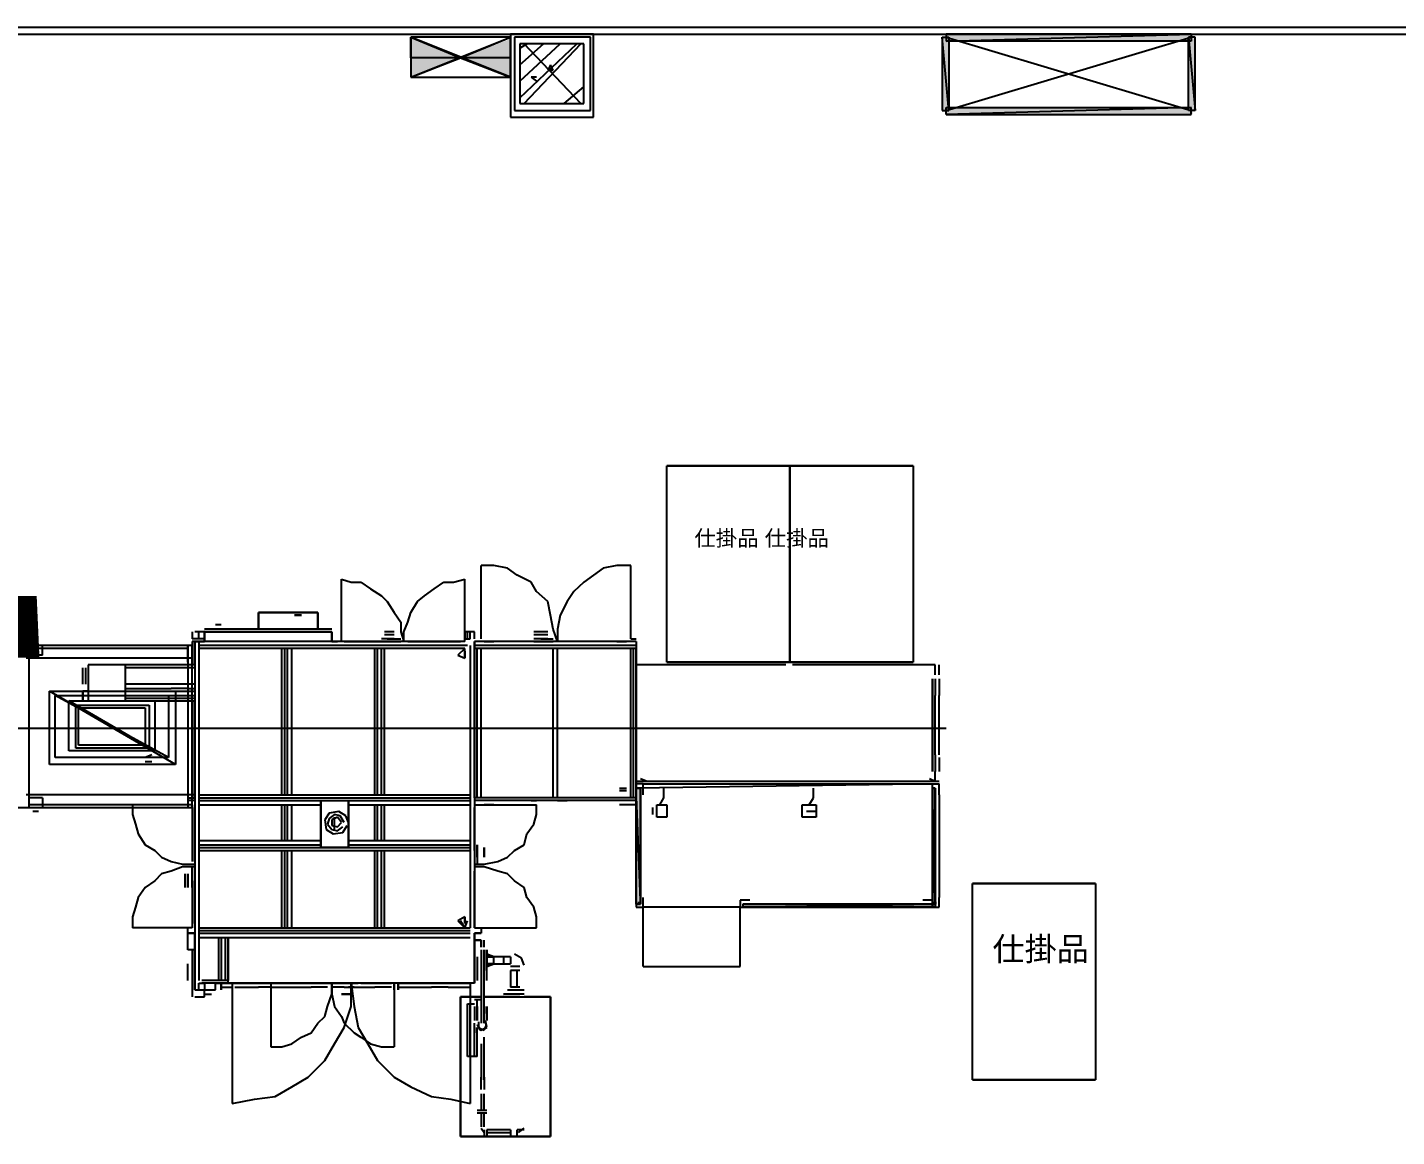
# Model space of a CAD drawing. Header units: millimetres. Extents: x 5 to 415, y 48 to 251.
# Drawn here: x 335 to 352.45, y 136.19 to 150.34 of the extents above; entities that cross this region are included whole.
import ezdxf

# ---------------------------------------------------------------- set-up
doc = ezdxf.new("R2010")
doc.units = ezdxf.units.MM
for name, color, linetype in [('H', 7, 'Continuous'), ('P', 7, 'Continuous'), ('T', 7, 'Continuous')]:
    doc.layers.add(name, color=color, linetype=linetype)

msp = doc.modelspace()

# ---------------------------------------------------------------- hatches: boundary and pattern name
at = {"layer": 'H', "linetype": 'Continuous'}
for points in [[(339.901, 149.684), (339.901, 150.195), (340.536, 149.948), (339.901, 149.684)], [(341.171, 149.684), (340.536, 149.948), (341.171, 150.195), (341.171, 149.684)], [(346.675, 149.26), (346.675, 150.195), (346.745, 150.195), (346.745, 149.26), (346.675, 149.26)], [(346.71, 150.16), (346.71, 150.248), (349.85, 150.248), (349.85, 150.16), (346.71, 150.16)], [(349.797, 149.26), (349.797, 150.195), (349.885, 150.195), (349.885, 149.26), (349.797, 149.26)], [(346.71, 149.225), (346.71, 149.313), (349.85, 149.313), (349.85, 149.225), (346.71, 149.225)], [(342.777, 139.188), (342.777, 140.635), (342.812, 140.635), (342.812, 139.188), (342.777, 139.188)], [(346.534, 139.188), (346.534, 140.635), (346.587, 140.635), (346.587, 139.188), (346.534, 139.188)], [(342.777, 139.153), (342.777, 139.188), (342.812, 139.188), (342.812, 139.153), (342.777, 139.153)], [(344.135, 139.1), (344.135, 139.153), (346.587, 139.153), (346.587, 139.1), (344.135, 139.1)], [(346.534, 139.153), (346.534, 139.188), (346.587, 139.188), (346.587, 139.153), (346.534, 139.153)]]:
    msp.add_hatch(color=256, dxfattribs=at).paths.add_polyline_path(points)

# ---------------------------------------------------------------- linework, layer by layer
at = {"layer": 'P'}
for points in [[(367.4, 150.336), (328.507, 150.336)], [(328.507, 150.248), (367.4, 150.248)], [(339.884, 150.213), (340.519, 149.948)], [(339.884, 149.948), (339.884, 150.213)], [(341.154, 150.213), (339.884, 150.213)], [(339.884, 150.213), (339.884, 149.701)], [(339.884, 149.701), (341.154, 150.213)], [(341.154, 149.701), (339.884, 150.213)], [(340.519, 149.948), (341.154, 150.213)], [(341.154, 150.248), (341.154, 149.19)], [(342.212, 150.248), (341.154, 150.248)], [(341.154, 150.213), (341.154, 149.948)], [(341.154, 149.701), (341.154, 150.213)], [(341.207, 150.213), (341.207, 149.278)], [(342.177, 150.213), (341.207, 150.213)], [(341.277, 150.072), (341.365, 150.125)], [(341.277, 149.86), (341.577, 150.125)], [(341.277, 149.648), (341.789, 150.125)], [(341.277, 149.437), (342, 150.125)], [(342.089, 150.125), (341.277, 150.125)], [(341.277, 150.125), (341.277, 149.366)], [(342.053, 149.366), (341.33, 150.125)], [(341.33, 149.366), (342.053, 150.125)], [(342.089, 149.366), (342.089, 150.125)], [(342.177, 149.278), (342.177, 150.213)], [(342.212, 149.19), (342.212, 150.248)], [(346.745, 149.278), (346.657, 150.213)], [(346.657, 150.213), (346.657, 149.278)], [(346.745, 149.278), (346.657, 150.213)], [(346.657, 150.213), (346.745, 150.213)], [(346.71, 150.248), (346.71, 150.16)], [(346.71, 150.16), (349.832, 150.248)], [(349.832, 150.248), (346.71, 150.248)], [(346.71, 150.16), (349.832, 150.248)], [(346.71, 150.213), (349.832, 149.278)], [(346.71, 149.278), (349.832, 150.213)], [(349.832, 150.16), (346.71, 150.16)], [(346.745, 150.213), (346.745, 149.278)], [(349.885, 150.213), (349.797, 150.213)], [(349.797, 150.213), (349.885, 149.278)], [(349.797, 150.213), (349.885, 149.278)], [(349.797, 149.278), (349.797, 150.213)], [(349.832, 150.248), (349.832, 150.16)], [(349.885, 149.278), (349.885, 150.213)], [(340.519, 149.948), (339.884, 149.948)], [(340.519, 149.948), (339.884, 149.948)], [(339.884, 149.948), (339.884, 149.701)], [(339.884, 149.701), (340.519, 149.948)], [(341.154, 149.948), (340.519, 149.948)], [(341.154, 149.948), (340.519, 149.948)], [(340.519, 149.948), (341.154, 149.701)], [(341.154, 149.701), (341.154, 149.948)], [(341.665, 149.86), (341.63, 149.789)], [(341.63, 149.789), (341.701, 149.789)], [(341.701, 149.789), (341.665, 149.86)], [(339.884, 149.701), (341.154, 149.701)], [(341.489, 149.701), (341.418, 149.701)], [(341.418, 149.701), (341.489, 149.648)], [(341.842, 149.366), (342.089, 149.578)], [(341.207, 149.278), (342.177, 149.278)], [(341.277, 149.366), (342.089, 149.366)], [(346.657, 149.278), (346.745, 149.278)], [(349.832, 149.313), (346.71, 149.225)], [(349.832, 149.313), (346.71, 149.225)], [(346.71, 149.225), (346.71, 149.313)], [(346.71, 149.313), (349.832, 149.313)], [(349.885, 149.278), (349.797, 149.278)], [(349.832, 149.225), (349.832, 149.313)], [(341.154, 149.19), (342.212, 149.19)], [(346.71, 149.225), (349.832, 149.225)], [(344.717, 144.745), (343.147, 144.745)], [(343.147, 142.24), (343.147, 144.745)], [(343.147, 144.745), (344.717, 144.745)], [(344.717, 144.745), (344.717, 142.24)], [(346.287, 144.745), (344.717, 144.745)], [(344.717, 142.24), (344.717, 144.745)], [(344.717, 144.745), (346.287, 144.745)], [(346.287, 144.745), (346.287, 142.24)], [(340.783, 142.54), (340.783, 143.475)], [(340.942, 143.475), (340.783, 143.475)], [(341.118, 143.439), (340.942, 143.475)], [(342.512, 143.475), (342.336, 143.439)], [(342.688, 143.475), (342.512, 143.475)], [(342.688, 142.54), (342.688, 143.475)], [(339.002, 142.505), (339.002, 143.298)], [(339.002, 143.298), (339.125, 143.263)], [(340.431, 143.263), (340.572, 143.298)], [(340.572, 142.505), (340.572, 143.298)], [(341.242, 143.351), (341.118, 143.439)], [(341.418, 143.263), (341.242, 143.351)], [(342.212, 143.351), (342.089, 143.263)], [(342.336, 143.439), (342.212, 143.351)], [(339.125, 143.263), (339.249, 143.263)], [(339.249, 143.263), (339.372, 143.175)], [(339.372, 143.175), (339.513, 143.087)], [(340.06, 143.087), (340.184, 143.175)], [(340.184, 143.175), (340.307, 143.263)], [(340.307, 143.263), (340.431, 143.263)], [(341.489, 143.14), (341.418, 143.263)], [(341.63, 143.016), (341.489, 143.14)], [(341.965, 143.14), (341.877, 143.016)], [(342.089, 143.263), (341.965, 143.14)], [(339.513, 143.087), (339.584, 143.016)], [(339.584, 143.016), (339.672, 142.875)], [(339.884, 142.875), (339.972, 143.016)], [(339.972, 143.016), (340.06, 143.087)], [(341.665, 142.84), (341.63, 143.016)], [(341.877, 143.016), (341.789, 142.84)], [(337.943, 142.875), (337.943, 142.663)], [(338.702, 142.875), (337.943, 142.875)], [(337.943, 142.875), (338.702, 142.875)], [(337.943, 142.663), (337.943, 142.875)], [(338.155, 142.875), (338.067, 142.875)], [(338.067, 142.875), (338.155, 142.875)], [(338.49, 142.875), (338.402, 142.875)], [(338.49, 142.84), (338.402, 142.84)], [(338.402, 142.84), (338.49, 142.84)], [(338.49, 142.84), (338.402, 142.84)], [(338.49, 142.84), (338.402, 142.84)], [(338.578, 142.875), (338.49, 142.875)], [(338.49, 142.875), (338.578, 142.875)], [(338.702, 142.663), (338.702, 142.875)], [(338.702, 142.875), (338.702, 142.663)], [(339.672, 142.875), (339.76, 142.752)], [(339.848, 142.752), (339.884, 142.875)], [(341.701, 142.663), (341.665, 142.84)], [(341.789, 142.84), (341.753, 142.663)], [(337.097, 142.628), (337.097, 142.54)], [(337.256, 142.628), (337.132, 142.628)], [(337.185, 142.54), (337.185, 142.628)], [(337.185, 142.54), (337.185, 142.628)], [(338.878, 142.663), (337.256, 142.663)], [(337.256, 142.663), (338.878, 142.663)], [(337.256, 142.505), (337.256, 142.628)], [(337.256, 142.628), (338.878, 142.628)], [(337.256, 142.628), (337.256, 142.505)], [(337.256, 142.505), (337.256, 142.628)], [(337.256, 142.628), (338.878, 142.628)], [(337.308, 142.663), (338.032, 142.663)], [(337.308, 142.663), (338.032, 142.663)], [(337.467, 142.716), (337.397, 142.716)], [(337.432, 142.663), (337.943, 142.663)], [(337.943, 142.663), (337.432, 142.663)], [(338.102, 142.663), (338.79, 142.663)], [(338.102, 142.663), (338.79, 142.663)], [(338.878, 142.505), (338.878, 142.628)], [(338.878, 142.505), (338.878, 142.628)], [(338.878, 142.628), (338.878, 142.505)], [(339.672, 142.628), (339.549, 142.628)], [(339.76, 142.752), (339.76, 142.628)], [(339.76, 142.628), (339.796, 142.505)], [(339.796, 142.628), (339.848, 142.752)], [(339.796, 142.505), (339.796, 142.628)], [(340.695, 142.628), (340.572, 142.628)], [(340.572, 142.628), (340.572, 142.54)], [(340.607, 142.54), (340.607, 142.628)], [(340.642, 142.54), (340.642, 142.628)], [(340.695, 142.54), (340.695, 142.628)], [(341.63, 142.628), (341.454, 142.628)], [(341.753, 142.505), (341.701, 142.663)], [(341.753, 142.663), (341.753, 142.505)], [(337.097, 142.452), (330.906, 142.452)], [(335.015, 142.452), (335.015, 140.388)], [(335.139, 142.452), (335.068, 142.452)], [(335.139, 142.452), (335.068, 142.452)], [(335.192, 142.328), (335.192, 142.452)], [(337.044, 142.452), (337.044, 140.388)], [(337.044, 142.24), (337.044, 142.452)], [(337.185, 142.54), (337.097, 142.54)], [(337.097, 142.505), (337.097, 142.205)], [(337.256, 142.505), (337.097, 142.505)], [(337.256, 142.505), (337.097, 142.505)], [(337.097, 140.388), (337.097, 142.452)], [(337.132, 142.505), (337.132, 138.183)], [(337.132, 142.505), (337.132, 138.183)], [(337.132, 142.505), (337.132, 138.183)], [(337.132, 142.505), (337.132, 138.183)], [(337.132, 142.505), (337.132, 138.183)], [(337.132, 142.505), (337.256, 142.505)], [(337.132, 142.205), (337.132, 142.505)], [(337.132, 142.505), (337.256, 142.505)], [(337.132, 142.505), (337.132, 142.205)], [(337.256, 142.54), (337.185, 142.54)], [(340.572, 142.505), (337.185, 142.505)], [(337.185, 142.505), (337.185, 138.183)], [(337.185, 142.505), (337.185, 138.183)], [(337.185, 142.505), (337.185, 138.183)], [(340.572, 142.452), (337.185, 142.452)], [(340.572, 142.452), (337.185, 142.452)], [(340.607, 142.452), (337.185, 142.452)], [(340.607, 142.452), (337.185, 142.452)], [(340.607, 142.452), (337.185, 142.452)], [(340.607, 142.452), (337.185, 142.452)], [(338.878, 142.505), (337.256, 142.505)], [(338.878, 142.505), (338.949, 142.505)], [(338.949, 142.505), (338.878, 142.505)], [(338.949, 142.505), (338.878, 142.505)], [(339.584, 142.505), (339.002, 142.505)], [(339.037, 142.505), (339.584, 142.505)], [(339.584, 142.505), (339.037, 142.505)], [(339.584, 142.54), (339.513, 142.54)], [(339.584, 142.54), (339.513, 142.54)], [(339.584, 142.505), (339.513, 142.505)], [(339.513, 142.505), (339.584, 142.505)], [(339.549, 142.593), (339.672, 142.593)], [(339.549, 142.593), (339.672, 142.593)], [(339.549, 142.593), (339.672, 142.593)], [(339.672, 142.54), (339.584, 142.54)], [(339.584, 142.54), (339.672, 142.54)], [(339.584, 142.505), (339.76, 142.505)], [(339.584, 142.505), (339.76, 142.505)], [(339.637, 142.54), (339.76, 142.54)], [(339.848, 142.505), (340.519, 142.505)], [(340.572, 142.505), (339.848, 142.505)], [(340.519, 142.505), (339.848, 142.505)], [(340.572, 142.54), (340.642, 142.54)], [(340.642, 142.452), (340.642, 138.853)], [(340.642, 142.452), (340.642, 138.853)], [(340.642, 142.452), (340.642, 138.853)], [(340.695, 142.505), (340.695, 142.293)], [(342.759, 142.505), (340.695, 142.505)], [(340.695, 142.293), (340.695, 142.505)], [(340.695, 142.452), (340.695, 138.853)], [(342.759, 142.452), (340.695, 142.452)], [(342.759, 142.452), (340.695, 142.452)], [(342.759, 142.452), (340.695, 142.452)], [(342.759, 142.452), (340.695, 142.452)], [(340.819, 142.505), (340.942, 142.505)], [(341.454, 142.593), (341.63, 142.593)], [(341.542, 142.54), (341.454, 142.54)], [(341.542, 142.54), (341.454, 142.54)], [(341.454, 142.505), (341.542, 142.505)], [(341.542, 142.505), (341.454, 142.505)], [(341.489, 142.593), (341.63, 142.593)], [(341.489, 142.593), (341.63, 142.593)], [(341.542, 142.54), (341.63, 142.54)], [(341.63, 142.54), (341.542, 142.54)], [(341.542, 142.505), (341.701, 142.505)], [(341.701, 142.505), (341.542, 142.505)], [(341.577, 142.54), (341.701, 142.54)], [(342.512, 142.505), (342.635, 142.505)], [(342.688, 142.54), (342.759, 142.54)], [(342.759, 142.505), (342.759, 142.416)], [(337.097, 142.293), (334.98, 142.293)], [(337.044, 142.416), (335.015, 142.416)], [(335.192, 142.328), (335.015, 142.328)], [(340.572, 142.416), (337.185, 142.416)], [(338.243, 140.547), (338.243, 142.416)], [(338.279, 140.547), (338.279, 142.416)], [(338.279, 140.547), (338.279, 142.416)], [(338.279, 140.547), (338.279, 142.416)], [(338.279, 140.547), (338.279, 142.416)], [(338.279, 140.547), (338.279, 142.416)], [(338.279, 140.547), (338.279, 142.416)], [(338.314, 140.547), (338.314, 142.416)], [(338.314, 140.547), (338.314, 142.416)], [(338.367, 140.547), (338.367, 142.416)], [(338.367, 140.547), (338.367, 142.416)], [(338.367, 140.547), (338.367, 142.416)], [(338.367, 140.547), (338.367, 142.416)], [(338.367, 140.547), (338.367, 142.416)], [(339.425, 140.547), (339.425, 142.416)], [(339.46, 140.547), (339.46, 142.416)], [(339.46, 140.547), (339.46, 142.416)], [(339.46, 140.547), (339.46, 142.416)], [(339.46, 140.547), (339.46, 142.416)], [(339.46, 140.547), (339.46, 142.416)], [(339.46, 140.547), (339.46, 142.416)], [(339.513, 140.547), (339.513, 142.416)], [(339.549, 140.547), (339.549, 142.416)], [(339.549, 140.547), (339.549, 142.416)], [(339.549, 140.547), (339.549, 142.416)], [(339.549, 140.547), (339.549, 142.416)], [(339.549, 140.547), (339.549, 142.416)], [(339.549, 140.547), (339.549, 142.416)], [(340.572, 142.416), (340.483, 142.328)], [(340.483, 142.328), (340.572, 142.293)], [(340.572, 142.293), (340.572, 142.416)], [(340.572, 142.293), (340.572, 142.416)], [(340.572, 142.293), (340.572, 142.416)], [(340.572, 142.293), (340.572, 142.381)], [(340.572, 142.381), (340.572, 142.293)], [(340.572, 142.293), (340.572, 142.381)], [(340.572, 142.381), (340.572, 142.293)], [(340.642, 142.416), (340.642, 138.853)], [(340.642, 142.416), (340.642, 138.853)], [(340.695, 142.416), (340.695, 138.853)], [(340.695, 142.416), (340.695, 138.853)], [(342.759, 142.416), (340.695, 142.416)], [(340.695, 140.511), (340.695, 142.416)], [(340.73, 140.511), (340.73, 142.416)], [(340.73, 140.511), (340.73, 142.416)], [(340.73, 140.511), (340.73, 142.416)], [(340.73, 140.511), (340.73, 142.416)], [(340.783, 140.511), (340.783, 142.416)], [(341.701, 140.511), (341.701, 142.416)], [(341.701, 140.511), (341.701, 142.416)], [(341.701, 140.511), (341.701, 142.416)], [(341.753, 140.511), (341.753, 142.416)], [(341.753, 140.511), (341.753, 142.416)], [(341.753, 140.511), (341.753, 142.416)], [(342.688, 140.511), (342.688, 142.416)], [(342.724, 140.511), (342.724, 142.416)], [(342.724, 140.511), (342.724, 142.416)], [(342.724, 140.511), (342.724, 142.416)], [(342.724, 140.511), (342.724, 142.416)], [(342.759, 142.416), (342.759, 140.511)], [(342.759, 140.511), (342.759, 142.416)], [(335.703, 141.958), (335.703, 142.169)], [(335.739, 142.169), (335.739, 141.958)], [(336.25, 142.205), (335.774, 142.205)], [(335.774, 142.205), (335.774, 141.746)], [(336.25, 142.205), (335.774, 142.205)], [(335.774, 142.205), (335.774, 141.746)], [(336.25, 141.746), (336.25, 142.205)], [(337.132, 142.205), (336.25, 142.205)], [(336.25, 141.746), (336.25, 142.205)], [(337.132, 142.169), (336.25, 142.169)], [(340.695, 142.117), (340.695, 141.605)], [(340.695, 141.605), (340.695, 142.117)], [(344.664, 142.205), (342.759, 142.205)], [(342.759, 142.081), (342.759, 142.205)], [(343.147, 142.24), (344.717, 142.24)], [(344.717, 142.24), (343.147, 142.24)], [(344.717, 142.24), (346.287, 142.24)], [(346.287, 142.24), (344.717, 142.24)], [(346.569, 142.205), (344.752, 142.205)], [(346.569, 142.081), (346.569, 142.205)], [(346.569, 142.117), (346.569, 142.205)], [(346.622, 142.081), (346.622, 142.205)], [(336.832, 141.958), (336.25, 141.958)], [(337.132, 141.958), (336.25, 141.958)], [(336.25, 141.905), (336.832, 141.905)], [(337.044, 141.958), (336.832, 141.958)], [(337.044, 141.905), (336.832, 141.905)], [(337.044, 141.905), (336.832, 141.905)], [(337.132, 141.958), (337.044, 141.958)], [(337.044, 141.905), (337.132, 141.905)], [(342.759, 142.028), (342.759, 141.817)], [(346.534, 142.028), (346.534, 140.847)], [(346.534, 140.847), (346.534, 142.028)], [(346.534, 142.028), (346.534, 140.847)], [(346.534, 141.958), (346.534, 140.935)], [(346.569, 142.028), (346.569, 141.905)], [(346.569, 142.028), (346.569, 141.958)], [(346.569, 141.905), (346.569, 141.817)], [(346.622, 142.028), (346.622, 141.817)], [(335.28, 140.935), (335.28, 141.87)], [(335.28, 141.87), (336.885, 141.87)], [(336.885, 140.935), (335.28, 141.87)], [(335.351, 141.023), (335.351, 141.817)], [(335.351, 141.817), (336.797, 141.817)], [(336.797, 141.023), (335.351, 141.817)], [(335.527, 141.111), (335.527, 141.746)], [(335.527, 141.746), (336.621, 141.746)], [(336.621, 141.111), (335.527, 141.746)], [(335.703, 141.87), (335.703, 141.746)], [(335.703, 141.746), (335.703, 141.87)], [(335.774, 141.87), (335.703, 141.87)], [(335.703, 141.87), (335.774, 141.87)], [(336.25, 141.87), (337.132, 141.87)], [(336.25, 141.87), (337.132, 141.87)], [(336.25, 141.87), (337.132, 141.87)], [(336.25, 141.87), (337.132, 141.87)], [(336.25, 141.87), (337.132, 141.87)], [(336.25, 141.87), (337.132, 141.87)], [(336.25, 141.817), (337.132, 141.817)], [(336.25, 141.817), (337.132, 141.817)], [(336.25, 141.817), (337.132, 141.817)], [(336.25, 141.817), (337.132, 141.817)], [(336.25, 141.781), (337.132, 141.781)], [(336.25, 141.746), (337.132, 141.746)], [(336.25, 141.746), (337.132, 141.746)], [(336.621, 141.746), (336.621, 141.111)], [(336.797, 141.817), (336.797, 141.023)], [(336.885, 141.87), (336.885, 140.935)], [(337.097, 141.746), (337.097, 140.511)], [(337.132, 140.511), (337.132, 141.746)], [(337.132, 141.746), (337.132, 140.511)], [(340.695, 141.058), (340.695, 141.87)], [(340.695, 141.058), (340.695, 141.781)], [(342.759, 141.817), (342.759, 141.534)], [(346.569, 141.058), (346.569, 141.817)], [(346.569, 141.058), (346.569, 141.817)], [(346.569, 141.058), (346.569, 141.817)], [(346.569, 141.058), (346.569, 141.817)], [(346.622, 141.058), (346.622, 141.817)], [(335.615, 141.146), (335.615, 141.693)], [(335.615, 141.693), (336.55, 141.693)], [(336.55, 141.146), (335.615, 141.693)], [(335.65, 141.182), (335.65, 141.658)], [(335.65, 141.658), (336.497, 141.658)], [(336.497, 141.182), (335.65, 141.658)], [(336.497, 141.658), (336.497, 141.182)], [(336.55, 141.693), (336.55, 141.146)], [(340.695, 141.058), (340.695, 141.693)], [(340.695, 141.111), (340.695, 141.658)], [(340.695, 141.146), (340.695, 141.605)], [(346.71, 141.393), (296.827, 141.393)], [(342.759, 141.446), (342.759, 141.534)], [(342.759, 141.446), (342.759, 141.058)], [(336.621, 141.111), (335.527, 141.111)], [(336.621, 141.111), (335.562, 141.111)], [(336.55, 141.146), (335.615, 141.146)], [(336.497, 141.182), (335.65, 141.182)], [(336.585, 141.058), (336.497, 141.023)], [(340.695, 141.146), (340.695, 141.058)], [(340.695, 141.058), (340.695, 141.146)], [(346.569, 141.058), (346.569, 140.97)], [(336.885, 140.935), (335.28, 140.935)], [(336.797, 141.023), (335.351, 141.023)], [(336.585, 140.97), (336.497, 140.97)], [(342.759, 141.023), (342.759, 140.847)], [(346.569, 140.97), (346.569, 140.847)], [(346.622, 141.023), (346.622, 140.847)], [(342.759, 140.723), (344.629, 140.723)], [(342.847, 140.688), (342.759, 140.688)], [(342.759, 140.688), (342.759, 140.547)], [(346.622, 140.688), (342.759, 140.635)], [(342.812, 140.758), (342.9, 140.723)], [(342.847, 140.688), (346.622, 140.688)], [(342.847, 140.547), (342.847, 140.688)], [(344.629, 140.723), (346.622, 140.723)], [(346.498, 140.758), (346.569, 140.723)], [(346.534, 140.547), (346.534, 140.688)], [(346.569, 140.723), (346.569, 140.847)], [(346.569, 140.723), (346.569, 140.847)], [(346.622, 140.547), (346.622, 140.688)], [(337.132, 140.547), (334.98, 140.547)], [(335.192, 140.511), (335.015, 140.511)], [(335.192, 140.511), (335.192, 140.388)], [(337.044, 140.511), (337.132, 140.511)], [(337.185, 140.547), (340.642, 140.547)], [(337.185, 140.511), (340.642, 140.511)], [(337.185, 140.511), (340.642, 140.511)], [(337.185, 140.511), (340.642, 140.511)], [(337.185, 140.511), (340.642, 140.511)], [(337.185, 140.511), (340.642, 140.511)], [(337.185, 140.511), (340.642, 140.511)], [(340.695, 140.635), (340.695, 140.511)], [(340.695, 140.511), (340.695, 140.635)], [(342.759, 140.511), (340.695, 140.511)], [(342.759, 140.511), (340.695, 140.511)], [(342.759, 140.511), (340.695, 140.511)], [(342.547, 140.635), (342.635, 140.635)], [(342.547, 140.635), (342.635, 140.635)], [(342.547, 140.635), (342.635, 140.635)], [(342.635, 140.6), (342.547, 140.6)], [(342.635, 140.6), (342.547, 140.6)], [(342.759, 140.635), (342.759, 140.511)], [(342.759, 139.206), (342.759, 140.635)], [(342.759, 140.635), (342.759, 139.206)], [(342.812, 139.206), (342.759, 140.635)], [(342.759, 140.635), (342.812, 140.635)], [(342.759, 140.635), (342.759, 140.635)], [(342.759, 140.635), (342.759, 140.635)], [(342.812, 140.635), (342.759, 140.635)], [(342.759, 140.635), (342.812, 140.635)], [(342.759, 140.635), (342.812, 140.635)], [(342.812, 140.635), (342.759, 140.635)], [(342.759, 140.635), (342.759, 140.635)], [(342.759, 140.635), (342.759, 140.635)], [(342.812, 140.635), (342.759, 140.635)], [(342.759, 140.635), (342.812, 140.635)], [(342.759, 140.635), (342.812, 140.635)], [(342.812, 140.635), (342.759, 140.635)], [(342.812, 140.635), (342.759, 140.635)], [(342.759, 140.635), (342.812, 140.635)], [(342.759, 139.241), (342.759, 140.547)], [(342.759, 139.277), (342.759, 140.511)], [(342.812, 140.511), (342.812, 140.635)], [(342.812, 140.635), (342.812, 139.206)], [(342.812, 140.635), (342.812, 140.635)], [(342.812, 140.635), (342.812, 140.635)], [(342.812, 140.635), (342.812, 140.635)], [(342.812, 140.635), (342.812, 140.635)], [(342.812, 140.635), (342.812, 140.635)], [(342.812, 140.635), (342.812, 140.635)], [(342.812, 140.635), (342.812, 140.635)], [(342.812, 140.635), (342.812, 140.635)], [(342.812, 140.635), (342.812, 140.635)], [(342.812, 140.635), (342.812, 140.635)], [(342.812, 140.635), (342.812, 140.635)], [(342.812, 140.635), (342.812, 140.635)], [(342.812, 140.635), (342.812, 140.635)], [(342.812, 140.635), (342.812, 140.635)], [(342.812, 140.635), (342.812, 140.635)], [(342.812, 140.635), (342.812, 140.635)], [(342.812, 140.635), (342.812, 140.635)], [(342.812, 140.635), (342.812, 140.635)], [(342.812, 139.277), (342.812, 140.511)], [(343.059, 140.423), (343.112, 140.511)], [(343.112, 140.511), (343.112, 140.635)], [(344.964, 140.423), (345.017, 140.511)], [(345.017, 140.511), (345.017, 140.635)], [(346.534, 140.635), (346.534, 140.511)], [(346.534, 139.206), (346.534, 140.635)], [(346.534, 140.635), (346.534, 139.206)], [(346.569, 139.206), (346.534, 140.635)], [(346.534, 140.635), (346.569, 140.635)], [(346.534, 140.635), (346.534, 140.635)], [(346.534, 140.635), (346.534, 140.635)], [(346.569, 140.635), (346.534, 140.635)], [(346.534, 140.635), (346.569, 140.635)], [(346.534, 140.635), (346.569, 140.635)], [(346.569, 140.635), (346.534, 140.635)], [(346.534, 140.635), (346.534, 140.635)], [(346.534, 140.635), (346.534, 140.635)], [(346.569, 140.635), (346.534, 140.635)], [(346.534, 140.635), (346.569, 140.635)], [(346.534, 140.635), (346.569, 140.635)], [(346.569, 140.635), (346.534, 140.635)], [(346.534, 140.635), (346.534, 140.635)], [(346.534, 140.635), (346.534, 140.635)], [(346.569, 140.635), (346.534, 140.635)], [(346.534, 140.635), (346.569, 140.635)], [(346.534, 140.635), (346.569, 140.635)], [(346.569, 140.635), (346.534, 140.635)], [(346.534, 140.635), (346.534, 140.635)], [(346.534, 140.635), (346.534, 140.635)], [(346.569, 140.635), (346.534, 140.635)], [(346.534, 140.635), (346.569, 140.635)], [(346.534, 139.277), (346.534, 140.511)], [(346.569, 140.511), (346.569, 140.635)], [(346.569, 140.635), (346.569, 139.206)], [(346.569, 140.635), (346.569, 140.635)], [(346.569, 140.635), (346.569, 140.635)], [(346.569, 140.635), (346.569, 140.635)], [(346.569, 140.635), (346.569, 140.635)], [(346.569, 140.635), (346.569, 140.635)], [(346.569, 140.635), (346.569, 140.635)], [(346.569, 140.635), (346.569, 140.635)], [(346.569, 140.635), (346.569, 140.635)], [(346.569, 140.635), (346.569, 140.635)], [(346.569, 140.635), (346.569, 140.635)], [(346.569, 139.277), (346.569, 140.511)], [(346.622, 140.547), (346.622, 139.241)], [(330.906, 140.388), (337.097, 140.388)], [(337.044, 140.423), (335.015, 140.423)], [(335.139, 140.335), (335.068, 140.335)], [(335.139, 140.335), (335.068, 140.335)], [(337.097, 140.423), (336.338, 140.423)], [(336.338, 140.423), (336.338, 140.3)], [(337.132, 140.476), (337.044, 140.476)], [(337.097, 140.423), (337.097, 139.7)], [(337.132, 139.7), (337.132, 140.388)], [(337.132, 140.388), (337.132, 139.7)], [(337.185, 140.476), (338.737, 140.476)], [(337.185, 140.476), (338.737, 140.476)], [(337.185, 140.476), (338.737, 140.476)], [(337.185, 140.476), (338.737, 140.476)], [(337.185, 140.476), (338.737, 140.476)], [(337.185, 140.476), (338.737, 140.476)], [(337.185, 140.423), (338.737, 140.423)], [(338.243, 139.965), (338.243, 140.423)], [(338.279, 139.965), (338.279, 140.423)], [(338.279, 139.965), (338.279, 140.423)], [(338.279, 139.965), (338.279, 140.423)], [(338.279, 139.965), (338.279, 140.423)], [(338.279, 139.965), (338.279, 140.423)], [(338.279, 139.965), (338.279, 140.423)], [(338.314, 139.965), (338.314, 140.423)], [(338.314, 139.965), (338.314, 140.423)], [(338.367, 139.965), (338.367, 140.423)], [(338.367, 139.965), (338.367, 140.423)], [(338.367, 139.965), (338.367, 140.423)], [(338.367, 139.965), (338.367, 140.423)], [(338.367, 139.965), (338.367, 140.423)], [(338.737, 140.476), (338.737, 139.876)], [(338.737, 140.476), (338.737, 139.876)], [(338.737, 139.876), (338.737, 140.476)], [(338.737, 140.476), (339.09, 140.476)], [(338.967, 140.335), (338.843, 140.317)], [(339.055, 140.282), (338.967, 140.335)], [(339.09, 139.876), (339.09, 140.476)], [(339.09, 139.876), (339.09, 140.476)], [(339.09, 140.476), (339.09, 139.876)], [(339.09, 140.476), (340.642, 140.476)], [(339.09, 140.476), (340.642, 140.476)], [(339.09, 140.476), (340.642, 140.476)], [(339.09, 140.476), (340.642, 140.476)], [(339.09, 140.476), (340.642, 140.476)], [(339.09, 140.476), (340.642, 140.476)], [(339.09, 140.423), (340.642, 140.423)], [(339.425, 139.965), (339.425, 140.423)], [(339.46, 139.965), (339.46, 140.423)], [(339.46, 139.965), (339.46, 140.423)], [(339.46, 139.965), (339.46, 140.423)], [(339.46, 139.965), (339.46, 140.423)], [(339.46, 139.965), (339.46, 140.423)], [(339.46, 139.965), (339.46, 140.423)], [(339.513, 139.965), (339.513, 140.423)], [(339.549, 139.965), (339.549, 140.423)], [(339.549, 139.965), (339.549, 140.423)], [(339.549, 139.965), (339.549, 140.423)], [(339.549, 139.965), (339.549, 140.423)], [(339.549, 139.965), (339.549, 140.423)], [(339.549, 139.965), (339.549, 140.423)], [(342.759, 140.476), (340.695, 140.476)], [(342.759, 140.476), (340.695, 140.476)], [(342.759, 140.476), (340.695, 140.476)], [(340.695, 140.423), (341.489, 140.423)], [(340.695, 140.388), (340.695, 139.841)], [(340.695, 139.841), (340.695, 140.388)], [(340.695, 139.841), (340.695, 140.388)], [(340.942, 140.423), (340.819, 140.423)], [(341.418, 140.476), (341.489, 140.476)], [(341.489, 140.3), (341.489, 140.423)], [(341.753, 140.476), (341.877, 140.476)], [(342.759, 140.423), (342.547, 140.423)], [(342.971, 140.3), (342.971, 140.388)], [(343.023, 140.264), (343.023, 140.423)], [(343.023, 140.423), (343.147, 140.423)], [(343.147, 140.423), (343.147, 140.264)], [(343.147, 140.388), (343.147, 140.3)], [(344.876, 140.264), (344.876, 140.423)], [(344.876, 140.423), (345.052, 140.423)], [(344.876, 140.3), (344.876, 140.388)], [(345.052, 140.335), (344.928, 140.335)], [(345.052, 140.423), (345.052, 140.264)], [(345.052, 140.388), (345.052, 140.3)], [(336.338, 140.3), (336.374, 140.176)], [(336.374, 140.176), (336.409, 140.053)], [(338.843, 140.317), (338.79, 140.229)], [(338.79, 140.229), (338.808, 140.106)], [(338.843, 140.247), (338.825, 140.176)], [(338.825, 140.176), (338.878, 140.106)], [(338.914, 140.3), (338.843, 140.247)], [(338.949, 140.264), (338.878, 140.229)], [(338.878, 140.229), (338.878, 140.159)], [(338.878, 140.159), (338.949, 140.141)], [(338.984, 140.282), (338.914, 140.3)], [(338.914, 140.088), (338.914, 140.264)], [(338.914, 140.088), (338.914, 140.264)], [(339.002, 140.194), (338.949, 140.264)], [(338.949, 140.141), (339.002, 140.194)], [(339.037, 140.194), (338.984, 140.282)], [(339.019, 140.07), (339.072, 140.159)], [(339.09, 140.194), (339.055, 140.282)], [(341.365, 140.053), (341.454, 140.176)], [(341.454, 140.176), (341.489, 140.3)], [(343.147, 140.264), (343.023, 140.264)], [(345.052, 140.264), (344.876, 140.264)], [(336.409, 140.053), (336.497, 139.912)], [(338.808, 140.106), (338.896, 140.053)], [(338.878, 140.106), (338.949, 140.088)], [(338.896, 140.053), (339.019, 140.07)], [(338.949, 140.088), (339.019, 140.141)], [(341.33, 139.912), (341.365, 140.053)], [(336.497, 139.912), (336.621, 139.841)], [(336.621, 139.841), (336.709, 139.753)], [(337.185, 139.965), (338.737, 139.965)], [(337.185, 139.912), (338.737, 139.912)], [(337.185, 139.912), (338.737, 139.912)], [(337.185, 139.912), (338.737, 139.912)], [(337.185, 139.912), (338.737, 139.912)], [(337.185, 139.912), (338.737, 139.912)], [(337.185, 139.912), (338.737, 139.912)], [(337.185, 139.876), (340.642, 139.876)], [(337.185, 139.876), (340.642, 139.876)], [(337.185, 139.876), (340.642, 139.876)], [(337.185, 139.876), (340.642, 139.876)], [(337.185, 139.876), (340.642, 139.876)], [(337.185, 139.876), (340.642, 139.876)], [(337.185, 139.841), (340.642, 139.841)], [(338.243, 138.853), (338.243, 139.841)], [(338.279, 138.853), (338.279, 139.841)], [(338.279, 138.853), (338.279, 139.841)], [(338.279, 138.853), (338.279, 139.841)], [(338.279, 138.853), (338.279, 139.841)], [(338.279, 138.853), (338.279, 139.841)], [(338.279, 138.853), (338.279, 139.841)], [(338.314, 138.853), (338.314, 139.841)], [(338.314, 138.853), (338.314, 139.841)], [(338.367, 138.853), (338.367, 139.841)], [(338.367, 138.853), (338.367, 139.841)], [(338.367, 138.853), (338.367, 139.841)], [(338.367, 138.853), (338.367, 139.841)], [(338.367, 138.853), (338.367, 139.841)], [(339.09, 139.876), (338.737, 139.876)], [(339.09, 139.965), (340.642, 139.965)], [(339.09, 139.912), (340.642, 139.912)], [(339.09, 139.912), (340.642, 139.912)], [(339.09, 139.912), (340.642, 139.912)], [(339.09, 139.912), (340.642, 139.912)], [(339.09, 139.912), (340.642, 139.912)], [(339.09, 139.912), (340.642, 139.912)], [(339.425, 138.853), (339.425, 139.841)], [(339.46, 138.853), (339.46, 139.841)], [(339.46, 138.853), (339.46, 139.841)], [(339.46, 138.853), (339.46, 139.841)], [(339.46, 138.853), (339.46, 139.841)], [(339.46, 138.853), (339.46, 139.841)], [(339.46, 138.853), (339.46, 139.841)], [(339.513, 138.853), (339.513, 139.841)], [(339.549, 138.853), (339.549, 139.841)], [(339.549, 138.853), (339.549, 139.841)], [(339.549, 138.853), (339.549, 139.841)], [(339.549, 138.853), (339.549, 139.841)], [(339.549, 138.853), (339.549, 139.841)], [(339.549, 138.853), (339.549, 139.841)], [(340.695, 139.841), (340.695, 139.665)], [(340.695, 139.841), (340.695, 139.665)], [(340.73, 139.841), (340.73, 139.912)], [(340.73, 139.841), (340.73, 139.912)], [(340.73, 139.841), (340.73, 139.912)], [(340.73, 139.912), (340.73, 139.841)], [(340.73, 139.841), (340.73, 139.753)], [(340.73, 139.753), (340.73, 139.841)], [(340.819, 139.876), (340.819, 139.753)], [(340.819, 139.876), (340.819, 139.753)], [(340.819, 139.753), (340.819, 139.876)], [(340.819, 139.876), (340.819, 139.753)], [(341.118, 139.753), (341.207, 139.841)], [(341.207, 139.841), (341.33, 139.912)], [(336.709, 139.753), (336.832, 139.7)], [(336.832, 139.7), (336.973, 139.665)], [(336.973, 139.665), (337.132, 139.665)], [(340.695, 139.665), (340.819, 139.665)], [(340.73, 139.788), (340.73, 139.665)], [(340.819, 139.665), (340.995, 139.7)], [(340.995, 139.7), (341.118, 139.753)], [(336.709, 139.541), (336.621, 139.453)], [(336.832, 139.577), (336.709, 139.541)], [(336.973, 139.629), (336.832, 139.577)], [(337.132, 139.629), (336.973, 139.629)], [(337.009, 139.418), (337.009, 139.541)], [(337.009, 139.365), (337.009, 139.541)], [(337.009, 139.418), (337.009, 139.541)], [(337.009, 139.541), (337.009, 139.365)], [(337.044, 139.541), (337.044, 139.453)], [(337.044, 139.541), (337.044, 139.453)], [(337.097, 139.453), (337.097, 139.629)], [(337.097, 139.453), (337.097, 139.541)], [(337.132, 139.453), (337.132, 139.629)], [(337.132, 139.453), (337.132, 139.629)], [(340.819, 139.629), (340.695, 139.629)], [(340.695, 139.577), (340.695, 138.906)], [(340.695, 138.853), (340.695, 139.577)], [(340.695, 138.906), (340.695, 139.577)], [(340.995, 139.577), (340.819, 139.629)], [(341.118, 139.541), (340.995, 139.577)], [(341.207, 139.453), (341.118, 139.541)], [(336.497, 139.365), (336.409, 139.241)], [(336.621, 139.453), (336.497, 139.365)], [(337.044, 139.453), (337.044, 139.365)], [(337.097, 139.453), (337.097, 139.365)], [(337.097, 139.453), (337.097, 139.365)], [(337.097, 139.365), (337.097, 139.453)], [(337.097, 139.453), (337.097, 138.853)], [(337.132, 138.906), (337.132, 139.453)], [(337.132, 139.453), (337.132, 138.906)], [(341.33, 139.365), (341.207, 139.453)], [(341.365, 139.241), (341.33, 139.365)], [(348.615, 139.418), (347.045, 139.418)], [(347.045, 136.913), (347.045, 139.418)], [(347.045, 139.418), (348.615, 139.418)], [(348.615, 139.418), (348.615, 136.913)], [(336.374, 139.118), (336.338, 138.994)], [(336.409, 139.241), (336.374, 139.118)], [(341.454, 139.118), (341.365, 139.241)], [(341.489, 138.994), (341.454, 139.118)], [(342.759, 139.277), (342.759, 139.206)], [(342.759, 139.241), (342.759, 139.118)], [(342.759, 139.153), (342.759, 139.206)], [(342.759, 139.206), (342.759, 139.153)], [(342.812, 139.153), (342.759, 139.153)], [(342.759, 139.153), (342.812, 139.153)], [(342.759, 139.153), (342.812, 139.153)], [(342.812, 139.153), (342.759, 139.153)], [(342.759, 139.153), (342.759, 139.153)], [(342.759, 139.153), (342.759, 139.153)], [(342.812, 139.153), (342.759, 139.153)], [(342.759, 139.153), (342.812, 139.153)], [(342.759, 139.153), (342.812, 139.153)], [(342.812, 139.153), (342.759, 139.153)], [(342.759, 139.153), (342.759, 139.153)], [(342.759, 139.153), (342.759, 139.153)], [(342.759, 139.118), (342.847, 139.118)], [(342.812, 139.206), (342.812, 139.277)], [(342.812, 139.153), (342.812, 139.206)], [(342.812, 139.206), (342.812, 139.153)], [(342.812, 139.153), (342.812, 139.153)], [(342.812, 139.153), (342.812, 139.153)], [(342.812, 139.153), (342.812, 139.153)], [(342.812, 139.153), (342.812, 139.153)], [(342.812, 139.153), (342.812, 139.153)], [(342.812, 139.153), (342.812, 139.153)], [(342.812, 139.153), (342.812, 139.153)], [(342.812, 139.153), (342.812, 139.153)], [(342.812, 139.153), (342.812, 139.153)], [(342.812, 139.153), (342.812, 139.153)], [(342.812, 139.153), (342.812, 139.153)], [(342.812, 139.153), (342.812, 139.153)], [(342.812, 139.153), (342.812, 139.153)], [(342.812, 139.153), (342.812, 139.153)], [(342.812, 139.153), (342.812, 139.153)], [(342.812, 139.153), (342.812, 139.153)], [(342.847, 139.118), (342.847, 139.241)], [(342.847, 138.359), (342.847, 139.118)], [(344.082, 139.118), (342.847, 139.118)], [(344.082, 139.206), (344.082, 139.118)], [(344.205, 139.206), (344.082, 139.206)], [(344.082, 138.359), (344.082, 139.118)], [(344.082, 139.118), (344.205, 139.118)], [(346.569, 139.118), (344.117, 139.153)], [(344.117, 139.153), (344.117, 139.118)], [(346.569, 139.118), (344.117, 139.153)], [(344.117, 139.153), (346.569, 139.153)], [(344.117, 139.153), (346.569, 139.153)], [(346.569, 139.153), (344.117, 139.153)], [(344.117, 139.153), (344.117, 139.153)], [(346.569, 139.153), (344.117, 139.153)], [(344.117, 139.153), (344.117, 139.153)], [(344.117, 139.153), (346.569, 139.153)], [(344.117, 139.153), (346.569, 139.153)], [(346.569, 139.153), (344.117, 139.153)], [(344.117, 139.153), (346.569, 139.153)], [(346.569, 139.153), (344.117, 139.153)], [(344.117, 139.153), (344.117, 139.153)], [(346.569, 139.153), (344.117, 139.153)], [(344.117, 139.153), (344.117, 139.153)], [(344.117, 139.153), (346.569, 139.153)], [(344.117, 139.153), (346.569, 139.153)], [(346.569, 139.153), (344.117, 139.153)], [(344.117, 139.153), (346.569, 139.153)], [(346.569, 139.153), (344.117, 139.153)], [(344.117, 139.153), (344.117, 139.153)], [(346.569, 139.153), (344.117, 139.153)], [(344.117, 139.153), (344.117, 139.153)], [(344.117, 139.153), (346.569, 139.153)], [(344.117, 139.153), (346.569, 139.153)], [(346.569, 139.153), (344.117, 139.153)], [(344.117, 139.153), (346.569, 139.153)], [(346.569, 139.153), (344.117, 139.153)], [(344.117, 139.153), (344.117, 139.153)], [(346.569, 139.153), (344.117, 139.153)], [(344.117, 139.153), (344.117, 139.153)], [(344.117, 139.153), (346.569, 139.153)], [(344.117, 139.153), (346.569, 139.153)], [(346.569, 139.153), (344.117, 139.153)], [(344.117, 139.153), (346.569, 139.153)], [(346.569, 139.153), (344.117, 139.153)], [(344.117, 139.153), (344.117, 139.153)], [(346.569, 139.153), (344.117, 139.153)], [(344.117, 139.153), (344.117, 139.153)], [(344.117, 139.153), (346.569, 139.153)], [(344.117, 139.153), (346.569, 139.153)], [(346.569, 139.153), (344.117, 139.153)], [(344.117, 139.153), (346.569, 139.153)], [(346.569, 139.153), (344.117, 139.153)], [(344.117, 139.153), (344.117, 139.153)], [(346.569, 139.153), (344.117, 139.153)], [(344.117, 139.153), (344.117, 139.153)], [(344.117, 139.153), (346.569, 139.153)], [(344.117, 139.153), (346.569, 139.153)], [(346.569, 139.153), (344.117, 139.153)], [(346.569, 139.153), (344.117, 139.153)], [(344.117, 139.153), (344.17, 139.153)], [(344.117, 139.118), (346.569, 139.118)], [(346.569, 139.118), (344.117, 139.118)], [(344.117, 139.118), (344.117, 139.118)], [(346.569, 139.118), (344.117, 139.118)], [(344.117, 139.118), (344.117, 139.118)], [(344.117, 139.118), (346.569, 139.118)], [(344.117, 139.118), (346.569, 139.118)], [(346.569, 139.118), (344.117, 139.118)], [(344.117, 139.118), (346.569, 139.118)], [(344.17, 139.118), (344.117, 139.118)], [(344.117, 139.118), (346.569, 139.118)], [(344.241, 139.153), (344.17, 139.153)], [(346.569, 139.153), (344.17, 139.153)], [(344.17, 139.153), (344.17, 139.153)], [(344.17, 139.153), (346.569, 139.153)], [(344.17, 139.153), (346.569, 139.153)], [(346.569, 139.153), (344.17, 139.153)], [(344.17, 139.153), (346.569, 139.153)], [(346.569, 139.153), (344.17, 139.153)], [(344.17, 139.153), (344.17, 139.153)], [(346.569, 139.153), (344.17, 139.153)], [(344.17, 139.153), (344.17, 139.153)], [(344.17, 139.153), (346.569, 139.153)], [(344.17, 139.153), (346.569, 139.153)], [(346.569, 139.153), (344.17, 139.153)], [(344.17, 139.153), (346.569, 139.153)], [(344.17, 139.118), (344.241, 139.118)], [(346.569, 139.118), (344.17, 139.118)], [(344.17, 139.118), (344.17, 139.118)], [(344.17, 139.118), (346.569, 139.118)], [(344.17, 139.118), (346.569, 139.118)], [(346.569, 139.118), (344.17, 139.118)], [(344.17, 139.118), (346.569, 139.118)], [(346.569, 139.118), (344.17, 139.118)], [(344.17, 139.118), (344.17, 139.118)], [(346.569, 139.118), (344.17, 139.118)], [(344.17, 139.118), (344.17, 139.118)], [(344.17, 139.118), (346.569, 139.118)], [(346.569, 139.118), (344.17, 139.118)], [(346.41, 139.118), (344.205, 139.118)], [(346.357, 139.153), (344.241, 139.153)], [(346.357, 139.118), (344.241, 139.118)], [(346.569, 139.153), (346.357, 139.153)], [(346.357, 139.118), (346.569, 139.118)], [(346.534, 139.206), (346.41, 139.206)], [(346.41, 139.118), (346.534, 139.118)], [(346.534, 139.277), (346.534, 139.206)], [(346.534, 139.241), (346.534, 139.118)], [(346.534, 139.118), (346.534, 139.206)], [(346.534, 139.153), (346.534, 139.206)], [(346.534, 139.206), (346.534, 139.153)], [(346.569, 139.153), (346.534, 139.153)], [(346.534, 139.153), (346.569, 139.153)], [(346.534, 139.153), (346.569, 139.153)], [(346.569, 139.153), (346.534, 139.153)], [(346.534, 139.153), (346.534, 139.153)], [(346.534, 139.153), (346.534, 139.153)], [(346.569, 139.153), (346.534, 139.153)], [(346.534, 139.153), (346.569, 139.153)], [(346.534, 139.153), (346.569, 139.153)], [(346.569, 139.153), (346.534, 139.153)], [(346.534, 139.153), (346.534, 139.153)], [(346.534, 139.153), (346.534, 139.153)], [(346.569, 139.153), (346.534, 139.153)], [(346.534, 139.153), (346.569, 139.153)], [(346.534, 139.153), (346.569, 139.153)], [(346.569, 139.153), (346.534, 139.153)], [(346.534, 139.153), (346.534, 139.153)], [(346.534, 139.153), (346.534, 139.153)], [(346.569, 139.153), (346.534, 139.153)], [(346.534, 139.153), (346.569, 139.153)], [(346.534, 139.118), (346.622, 139.118)], [(346.569, 139.206), (346.569, 139.277)], [(346.569, 139.153), (346.569, 139.206)], [(346.569, 139.206), (346.569, 139.153)], [(346.569, 139.153), (346.569, 139.118)], [(346.569, 139.153), (346.569, 139.153)], [(346.569, 139.153), (346.569, 139.153)], [(346.569, 139.153), (346.569, 139.153)], [(346.569, 139.153), (346.569, 139.153)], [(346.569, 139.153), (346.569, 139.153)], [(346.569, 139.153), (346.569, 139.153)], [(346.569, 139.153), (346.569, 139.153)], [(346.569, 139.153), (346.569, 139.153)], [(346.622, 139.118), (346.622, 139.241)], [(336.338, 138.994), (336.338, 138.853)], [(340.572, 138.994), (340.483, 138.942)], [(340.483, 138.942), (340.572, 138.853)], [(340.572, 138.853), (340.519, 138.942)], [(340.572, 138.906), (340.572, 138.994)], [(340.572, 138.994), (340.572, 138.906)], [(340.572, 138.906), (340.572, 138.994)], [(340.572, 138.994), (340.572, 138.906)], [(340.572, 138.853), (340.607, 138.942)], [(340.572, 138.853), (340.607, 138.942)], [(341.489, 138.853), (341.489, 138.994)], [(337.097, 138.853), (336.338, 138.853)], [(337.044, 138.783), (337.044, 138.853)], [(337.044, 138.571), (337.044, 138.783)], [(337.132, 138.783), (337.044, 138.783)], [(337.044, 138.783), (337.132, 138.783)], [(337.132, 138.783), (337.044, 138.783)], [(337.132, 138.571), (337.132, 138.783)], [(337.185, 138.853), (340.642, 138.853)], [(337.185, 138.818), (340.642, 138.818)], [(337.185, 138.818), (340.642, 138.818)], [(337.185, 138.818), (340.642, 138.818)], [(337.185, 138.818), (340.642, 138.818)], [(337.185, 138.818), (340.642, 138.818)], [(337.185, 138.818), (340.642, 138.818)], [(337.185, 138.783), (340.642, 138.783)], [(337.185, 138.783), (340.642, 138.783)], [(337.185, 138.783), (340.642, 138.783)], [(337.185, 138.783), (340.642, 138.783)], [(337.185, 138.783), (340.642, 138.783)], [(340.695, 138.853), (341.489, 138.853)], [(340.695, 138.783), (340.695, 138.695)], [(340.695, 138.783), (340.695, 138.695)], [(340.695, 138.695), (340.695, 138.783)], [(340.695, 138.783), (340.695, 138.148)], [(340.695, 138.695), (340.695, 138.783)], [(340.783, 138.783), (340.695, 138.783)], [(340.695, 138.783), (340.783, 138.783)], [(340.783, 138.853), (340.783, 138.783)], [(337.185, 138.73), (340.642, 138.73)], [(337.185, 138.73), (340.642, 138.73)], [(337.432, 138.73), (337.432, 138.183)], [(337.467, 138.73), (337.467, 138.183)], [(337.467, 138.73), (337.467, 138.183)], [(337.467, 138.73), (337.467, 138.183)], [(337.467, 138.73), (337.467, 138.183)], [(337.467, 138.73), (337.467, 138.183)], [(337.467, 138.73), (337.467, 138.183)], [(337.52, 138.73), (337.52, 138.183)], [(337.52, 138.73), (337.52, 138.183)], [(337.52, 138.73), (337.52, 138.183)], [(337.52, 138.73), (337.52, 138.183)], [(337.52, 138.73), (337.52, 138.183)], [(337.52, 138.73), (337.52, 138.183)], [(337.555, 138.73), (337.555, 138.183)], [(337.555, 138.148), (337.555, 138.73)], [(340.695, 138.73), (340.695, 138.183)], [(340.695, 138.148), (340.695, 138.73)], [(340.783, 138.695), (340.695, 138.695)], [(340.695, 138.695), (340.783, 138.695)], [(340.695, 138.148), (340.695, 138.695)], [(340.695, 138.148), (340.695, 138.695)], [(340.783, 138.606), (340.783, 138.695)], [(340.783, 138.695), (340.783, 138.606)], [(340.783, 138.695), (340.783, 138.606)], [(340.819, 138.606), (340.819, 138.695)], [(337.132, 138.571), (337.044, 138.571)], [(337.097, 138.571), (337.097, 138.095)], [(337.132, 138.148), (337.132, 138.571)], [(337.132, 138.571), (337.132, 138.095)], [(340.73, 138.483), (340.73, 138.395)], [(340.73, 138.483), (340.73, 138.395)], [(340.783, 138.571), (340.783, 137.724)], [(340.819, 137.724), (340.819, 138.571)], [(340.819, 138.571), (340.819, 138.307)], [(340.819, 138.307), (340.819, 138.571)], [(340.854, 138.571), (340.854, 138.359)], [(340.854, 138.307), (340.854, 138.571)], [(340.942, 138.483), (340.854, 138.518)], [(340.942, 138.483), (340.854, 138.518)], [(340.854, 138.518), (340.942, 138.483)], [(340.854, 138.518), (340.942, 138.483)], [(340.854, 138.483), (340.942, 138.483)], [(340.942, 138.483), (340.854, 138.483)], [(341.066, 138.483), (340.942, 138.483)], [(340.942, 138.395), (340.942, 138.483)], [(340.942, 138.395), (340.942, 138.483)], [(341.154, 138.483), (341.066, 138.483)], [(341.066, 138.483), (341.066, 138.395)], [(341.154, 138.483), (341.154, 138.395)], [(341.295, 138.465), (341.207, 138.518)], [(341.33, 138.377), (341.295, 138.465)], [(337.044, 138.183), (337.044, 138.395)], [(340.73, 138.395), (340.73, 138.218)], [(340.73, 138.307), (340.73, 138.183)], [(340.854, 138.359), (340.942, 138.395)], [(340.942, 138.395), (340.854, 138.359)], [(340.854, 138.359), (340.942, 138.395)], [(340.854, 138.359), (340.942, 138.395)], [(340.942, 138.395), (340.854, 138.395)], [(340.854, 138.395), (340.942, 138.395)], [(340.854, 138.183), (340.854, 138.307)], [(340.942, 138.395), (341.066, 138.395)], [(341.066, 138.395), (341.154, 138.395)], [(341.277, 138.359), (341.154, 138.359)], [(341.154, 138.307), (341.154, 138.095)], [(341.277, 138.307), (341.154, 138.307)], [(341.242, 138.095), (341.242, 138.307)], [(342.847, 138.359), (344.082, 138.359)], [(337.097, 138.095), (337.097, 137.971)], [(337.132, 138.148), (337.132, 138.06)], [(337.132, 138.06), (337.132, 138.148)], [(337.185, 138.148), (337.256, 138.148)], [(337.185, 138.06), (337.185, 138.148)], [(337.555, 138.183), (337.22, 138.183)], [(337.555, 138.183), (337.22, 138.183)], [(337.555, 138.183), (337.22, 138.183)], [(337.555, 138.148), (337.22, 138.148)], [(337.555, 138.183), (337.256, 138.183)], [(337.555, 138.183), (337.256, 138.183)], [(337.256, 138.148), (337.256, 138.06)], [(337.555, 138.148), (337.256, 138.148)], [(337.555, 138.148), (337.256, 138.148)], [(337.397, 138.148), (337.467, 138.148)], [(337.397, 138.06), (337.397, 138.148)], [(337.467, 138.148), (337.467, 138.06)], [(337.467, 138.06), (337.467, 138.148)], [(337.467, 138.148), (337.467, 138.06)], [(337.555, 138.148), (337.467, 138.148)], [(337.467, 138.148), (337.608, 138.148)], [(337.467, 138.095), (337.608, 138.095)], [(340.695, 138.148), (337.555, 138.148)], [(337.608, 138.148), (337.608, 136.613)], [(337.608, 138.148), (339.125, 138.148)], [(337.644, 138.148), (337.943, 138.148)], [(337.644, 138.095), (337.943, 138.095)], [(337.943, 138.148), (337.679, 138.148)], [(337.943, 138.148), (337.679, 138.148)], [(337.943, 138.148), (338.102, 138.148)], [(338.102, 138.095), (337.943, 138.095)], [(338.614, 138.148), (338.102, 138.148)], [(338.102, 138.148), (338.102, 137.336)], [(338.102, 138.095), (338.614, 138.095)], [(338.614, 138.148), (338.155, 138.148)], [(338.155, 138.148), (338.614, 138.148)], [(338.614, 138.148), (338.825, 138.148)], [(338.825, 138.095), (338.614, 138.095)], [(338.949, 138.148), (338.825, 138.148)], [(339.002, 138.148), (338.878, 138.148)], [(339.002, 138.148), (338.878, 138.148)], [(338.878, 138.148), (338.878, 138.007)], [(338.878, 138.007), (338.878, 138.148)], [(339.037, 138.095), (338.878, 138.095)], [(338.949, 138.148), (339.037, 138.148)], [(339.037, 138.095), (339.161, 138.095)], [(339.161, 138.148), (339.09, 138.148)], [(339.161, 138.148), (339.09, 138.148)], [(339.09, 138.148), (339.213, 138.148)], [(339.161, 138.095), (339.09, 138.095)], [(339.09, 138.095), (339.161, 138.095)], [(339.09, 138.095), (339.161, 138.095)], [(339.09, 138.095), (339.249, 138.095)], [(339.125, 138.148), (339.161, 137.848)], [(340.642, 138.148), (339.125, 138.148)], [(339.125, 137.848), (339.125, 138.148)], [(339.249, 138.148), (339.425, 138.148)], [(339.249, 138.095), (339.425, 138.095)], [(339.425, 138.148), (339.302, 138.148)], [(339.425, 138.148), (339.302, 138.148)], [(339.425, 138.148), (339.637, 138.148)], [(339.637, 138.095), (339.425, 138.095)], [(340.148, 138.148), (339.637, 138.148)], [(339.672, 138.148), (339.672, 138.06)], [(339.672, 138.06), (339.672, 138.148)], [(339.672, 138.148), (339.672, 137.336)], [(340.148, 138.148), (339.725, 138.148)], [(339.725, 138.06), (339.725, 138.148)], [(339.725, 138.148), (339.725, 138.06)], [(339.725, 138.148), (340.148, 138.148)], [(339.725, 138.095), (340.148, 138.095)], [(340.148, 138.148), (340.36, 138.148)], [(340.36, 138.095), (340.148, 138.095)], [(340.572, 138.148), (340.36, 138.148)], [(340.607, 138.148), (340.36, 138.148)], [(340.36, 138.148), (340.642, 138.148)], [(340.36, 138.095), (340.642, 138.095)], [(340.642, 138.148), (340.642, 136.613)], [(341.242, 138.095), (341.154, 138.095)], [(341.277, 138.095), (341.154, 138.095)], [(337.132, 138.06), (337.22, 138.06)], [(337.132, 137.971), (337.256, 137.971)], [(337.22, 138.06), (337.397, 138.06)], [(337.256, 138.06), (337.344, 138.06)], [(337.256, 137.971), (337.256, 138.06)], [(337.256, 138.06), (337.344, 138.06)], [(337.256, 138.007), (337.344, 138.007)], [(337.256, 138.007), (337.344, 138.007)], [(338.825, 137.848), (338.878, 138.007)], [(338.878, 138.007), (338.914, 137.848)], [(339.125, 138.007), (339.002, 138.007)], [(339.125, 138.007), (339.002, 138.007)], [(339.125, 138.007), (339.002, 138.007)], [(339.002, 138.007), (339.125, 138.007)], [(340.519, 137.971), (340.519, 136.19)], [(340.519, 137.971), (340.519, 136.19)], [(340.783, 137.971), (340.519, 137.971)], [(340.783, 137.971), (340.519, 137.971)], [(340.519, 136.19), (340.519, 137.971)], [(340.519, 137.971), (340.783, 137.971)], [(340.783, 137.936), (340.695, 137.936)], [(340.73, 137.848), (340.73, 137.936)], [(341.066, 137.971), (340.819, 137.971)], [(341.066, 137.971), (340.819, 137.971)], [(340.819, 137.971), (341.066, 137.971)], [(341.066, 138.007), (341.277, 138.007)], [(341.33, 138.007), (341.066, 138.007)], [(341.33, 138.007), (341.066, 138.007)], [(341.277, 138.007), (341.066, 138.007)], [(341.066, 137.971), (341.33, 137.971)], [(341.118, 138.06), (341.33, 138.06)], [(341.665, 137.971), (341.33, 137.971)], [(341.665, 137.971), (341.33, 137.971)], [(341.33, 137.971), (341.665, 137.971)], [(341.665, 136.19), (341.665, 137.971)], [(341.665, 136.19), (341.665, 137.971)], [(341.665, 137.971), (341.665, 136.19)], [(338.702, 137.636), (338.79, 137.724)], [(338.79, 137.724), (338.825, 137.848)], [(338.914, 137.848), (339.002, 137.724)], [(339.002, 137.724), (339.037, 137.636)], [(339.037, 137.583), (339.125, 137.848)], [(339.161, 137.848), (339.213, 137.583)], [(340.607, 137.213), (340.607, 137.883)], [(340.607, 137.213), (340.607, 137.883)], [(340.607, 137.213), (340.607, 137.883)], [(340.607, 137.883), (340.695, 137.883)], [(340.607, 137.883), (340.695, 137.883)], [(340.642, 137.213), (340.642, 137.883)], [(340.642, 137.213), (340.642, 137.883)], [(340.642, 137.672), (340.642, 137.76)], [(340.695, 137.848), (340.695, 137.672)], [(340.695, 137.848), (340.695, 137.672)], [(340.695, 137.848), (340.695, 137.672)], [(340.695, 137.848), (340.695, 137.672)], [(340.73, 137.848), (340.73, 137.76)], [(340.73, 137.76), (340.73, 137.848)], [(340.73, 137.848), (340.73, 137.76)], [(340.73, 137.76), (340.73, 137.848)], [(340.73, 137.848), (340.73, 137.672)], [(340.73, 137.76), (340.73, 137.672)], [(340.73, 137.672), (340.73, 137.76)], [(340.73, 137.672), (340.73, 137.76)], [(340.73, 137.76), (340.73, 137.672)], [(340.73, 137.672), (340.73, 137.76)], [(340.783, 137.724), (340.783, 137.636)], [(340.819, 137.848), (340.819, 137.76)], [(340.819, 137.76), (340.819, 137.848)], [(340.819, 137.636), (340.819, 137.724)], [(340.854, 137.848), (340.854, 137.76)], [(340.854, 137.76), (340.854, 137.848)], [(340.854, 137.672), (340.854, 137.76)], [(340.854, 137.76), (340.854, 137.672)], [(340.854, 137.76), (340.854, 137.672)], [(340.854, 137.672), (340.854, 137.76)], [(340.854, 137.76), (340.854, 137.672)], [(338.614, 137.513), (338.702, 137.636)], [(338.914, 137.372), (339.037, 137.583)], [(339.037, 137.636), (339.161, 137.513)], [(339.213, 137.583), (339.337, 137.372)], [(340.695, 137.213), (340.695, 137.636)], [(340.695, 137.213), (340.695, 137.636)], [(340.695, 137.583), (340.695, 137.513)], [(340.695, 137.513), (340.695, 137.583)], [(340.695, 137.513), (340.695, 137.583)], [(340.73, 137.619), (340.783, 137.548)], [(340.73, 137.619), (340.766, 137.548)], [(340.73, 137.619), (340.783, 137.548)], [(340.73, 137.513), (340.73, 137.583)], [(340.748, 137.654), (340.748, 137.583)], [(340.748, 137.583), (340.819, 137.548)], [(340.766, 137.548), (340.854, 137.583)], [(340.783, 137.548), (340.854, 137.583)], [(340.819, 137.548), (340.854, 137.619)], [(340.854, 137.583), (340.836, 137.672)], [(340.854, 137.583), (340.836, 137.654)], [(338.243, 137.336), (338.367, 137.372)], [(338.367, 137.372), (338.49, 137.46)], [(338.49, 137.46), (338.614, 137.513)], [(338.79, 137.16), (338.914, 137.372)], [(339.161, 137.513), (339.249, 137.46)], [(339.249, 137.46), (339.372, 137.372)], [(339.337, 137.372), (339.46, 137.16)], [(339.372, 137.372), (339.513, 137.336)], [(340.695, 137.213), (340.695, 137.513)], [(340.695, 137.213), (340.695, 137.513)], [(340.73, 137.213), (340.73, 137.513)], [(340.783, 137.372), (340.783, 137.001)], [(340.819, 137.213), (340.819, 137.46)], [(340.819, 137.213), (340.819, 137.46)], [(340.819, 137.001), (340.819, 137.372)], [(340.819, 137.213), (340.819, 137.372)], [(340.819, 137.213), (340.819, 137.372)], [(338.102, 137.336), (338.243, 137.336)], [(339.513, 137.336), (339.672, 137.336)], [(340.73, 137.213), (340.607, 137.213)], [(340.73, 137.213), (340.607, 137.213)], [(338.578, 136.948), (338.79, 137.16)], [(339.46, 137.16), (339.672, 136.948)], [(338.367, 136.825), (338.578, 136.948)], [(339.672, 136.948), (339.884, 136.825)], [(340.783, 137.001), (340.783, 136.913)], [(340.783, 136.878), (340.783, 136.948)], [(340.783, 136.79), (340.783, 136.878)], [(340.819, 136.913), (340.819, 137.001)], [(340.819, 136.948), (340.819, 136.878)], [(340.819, 136.878), (340.819, 136.79)], [(347.045, 136.913), (348.615, 136.913)], [(348.615, 136.913), (347.045, 136.913)], [(337.608, 136.613), (337.891, 136.666)], [(337.891, 136.666), (338.155, 136.701)], [(338.155, 136.701), (338.367, 136.825)], [(339.884, 136.825), (340.148, 136.701)], [(340.148, 136.701), (340.395, 136.666)], [(340.395, 136.666), (340.642, 136.613)], [(340.783, 136.737), (340.783, 136.525)], [(340.819, 136.525), (340.819, 136.737)], [(340.854, 136.525), (340.73, 136.525)], [(340.854, 136.49), (340.73, 136.49)], [(340.783, 136.49), (340.783, 136.313)], [(340.819, 136.313), (340.819, 136.49)], [(340.519, 136.19), (341.665, 136.19)], [(340.519, 136.19), (341.665, 136.19)], [(341.665, 136.19), (340.519, 136.19)], [(340.783, 136.296), (340.819, 136.243)], [(340.819, 136.278), (340.819, 136.19)], [(341.154, 136.278), (340.854, 136.278)], [(340.854, 136.278), (340.854, 136.19)], [(340.854, 136.243), (341.154, 136.243)], [(341.154, 136.278), (341.154, 136.19)], [(341.242, 136.19), (341.242, 136.278)], [(341.242, 136.19), (341.242, 136.278)], [(341.33, 136.278), (341.242, 136.278)], [(341.33, 136.278), (341.242, 136.278)], [(341.242, 136.19), (341.242, 136.278)], [(341.26, 136.243), (341.33, 136.296)]]:
    msp.add_lwpolyline(points, dxfattribs=at)

# ---------------------------------------------------------------- texts
at = {"layer": 'T', "insert": (335.3, 142.3), "char_height": 2.5, "attachment_point": 1, "rotation": 180}
msp.add_mtext('{\\fArial|b0|i0|c0|p18;" "A}', dxfattribs=at)
at = {"layer": 'T', "attachment_point": 7}
for s, insert, char_height in [('{\\fArial|b0|i0|c0|p18;仕掛品 仕掛品}', (343.5, 143.7), 0.2), ('{\\fArial|b0|i0|c0|p18;仕掛品}', (347.3, 138.4), 0.3)]:
    msp.add_mtext(s, dxfattribs=dict(at, insert=insert, char_height=char_height))

doc.saveas('drawing.dxf')
